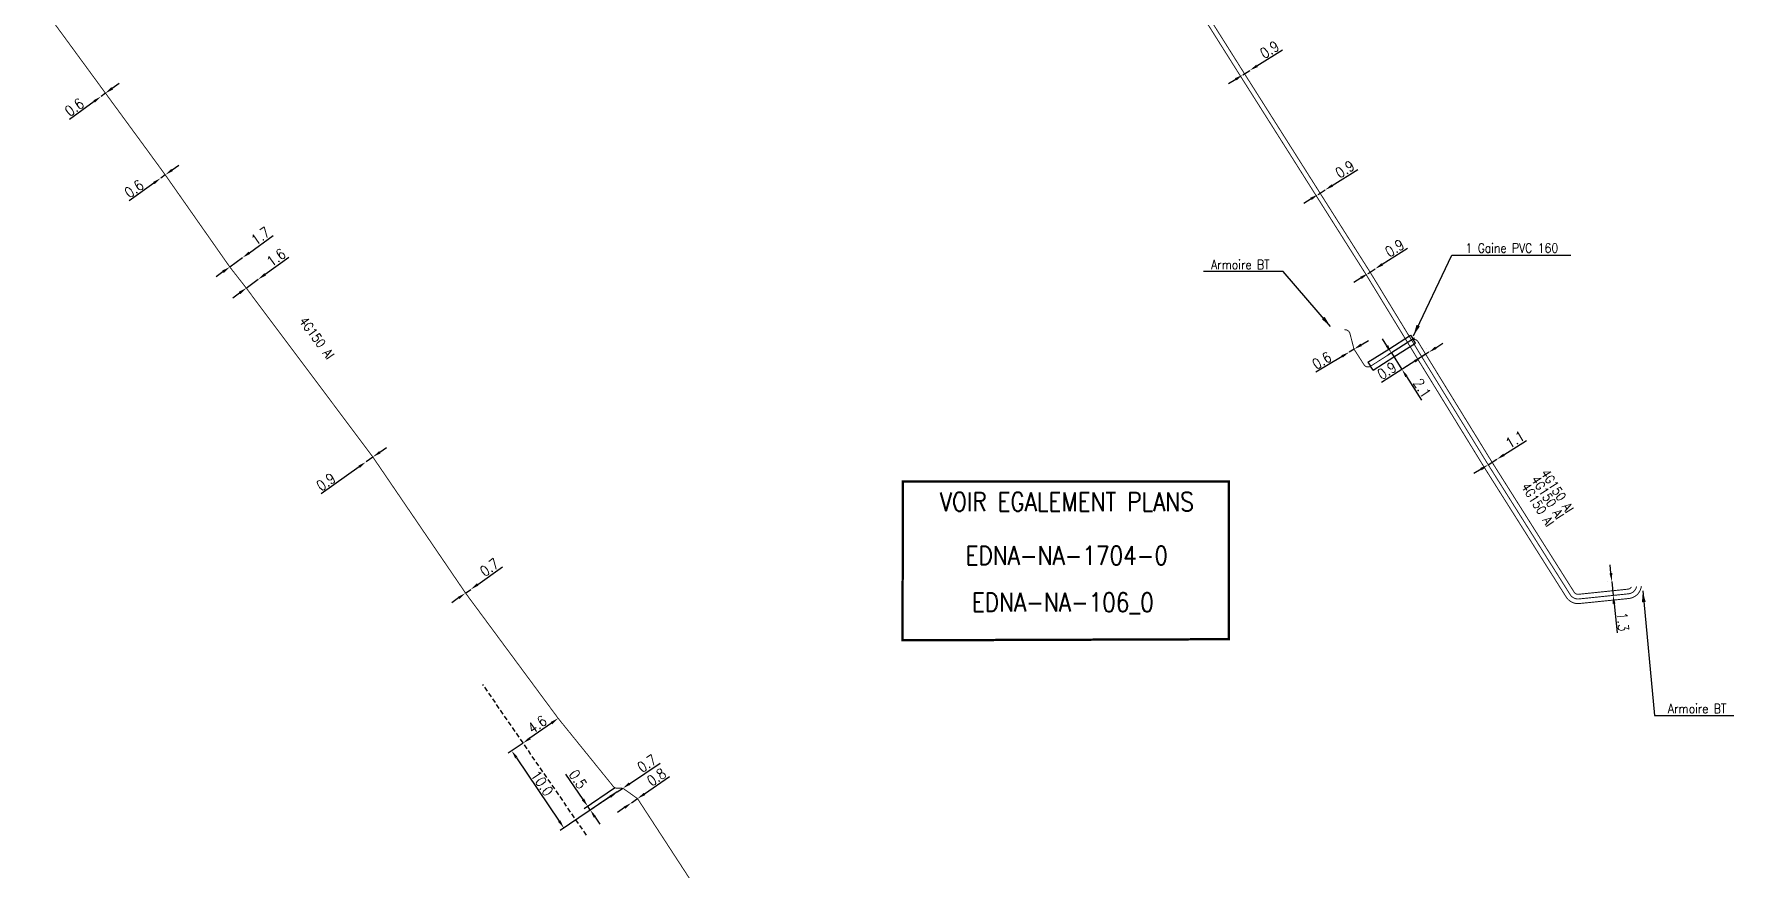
# Model space of a CAD drawing. Header units: millimetres. Extents: x 184011 to 185000, y 128010 to 128993.
# Drawn here: x 184644.4 to 184826.7, y 128191.9 to 128281.6 of the extents above; entities that cross this region are included whole.
import ezdxf
from ezdxf.enums import TextEntityAlignment as Align

# ---------------------------------------------------------------- set-up
doc = ezdxf.new("R2010")
doc.units = ezdxf.units.MM
doc.header["$PDMODE"] = 34
doc.linetypes.add('B_ST_Al', pattern=[2000, 1000, 1000])
doc.linetypes.add('DASHED', pattern=[0.75, 0.5, -0.25])
doc.layers.get('DEFPOINTS').update_dxf_attribs({"linetype": 'CONTINUOUS'})
for name, color, linetype in [('B_100', 3, 'CONTINUOUS'), ('B_110', 1, 'CONTINUOUS'), ('B_400', 7, 'CONTINUOUS'), ('B_930', 7, 'CONTINUOUS')]:
    doc.layers.add(name, color=color, linetype=linetype)
doc.styles.get("Standard").update_dxf_attribs({"font": 'romans.shx', "width": 0.85})
doc.dimstyles.get("Standard").update_dxf_attribs({"dimtxt": 1.5, "dimasz": 1.2, "dimexe": 0.625, "dimexo": 0.625, "dimgap": 0.25, "dimtad": 1, "dimdec": 1, "dimzin": 0, "dimdsep": 46, "dimtxsty": 'Standard', "dimcen": -0.5, "dimadec": 0, "dimazin": 0, "dimtfac": 1, "dimtdec": 1, "dimtmove": 0, "dimatfit": 3, "dimfxl": 0, "dimtolj": 1, "dimtzin": 0, "dimarcsym": 0})

# ---------------------------------------------------------------- blocks, each defined once
blk = doc.blocks.new('*D178')
at = {"layer": 'B_110', "color": 0, "linetype": 'Continuous', "lineweight": -2, "transparency": 16777216}
for p, q in [((184652.06, 128275.21), (184651.58, 128274.86)), ((184652.79, 128275.74), (184653.51, 128276.28)), ((184650.85, 128274.33), (184648.21, 128272.39))]:
    blk.add_line(p, q, dxfattribs=at)
at = {"layer": 'B_110', "color": 0, "linetype": 'Continuous', "transparency": 16777216}
for points in [[(184650.76, 128274.45), (184650.94, 128274.2), (184651.58, 128274.86)], [(184652.7, 128275.86), (184652.88, 128275.62), (184652.06, 128275.21)]]:
    blk.add_solid(points, dxfattribs=at)
at = {"layer": 'DEFPOINTS', "color": 0, "linetype": 'Continuous', "transparency": 16777216}
for p in [(184651.58, 128274.86), (184651.58, 128274.86), (184652.06, 128275.21)]:
    blk.add_point(p, dxfattribs=at)
at = {"layer": 'B_110', "color": 0, "linetype": 'Continuous', "transparency": 16777216, "insert": (184648.72, 128273.7), "char_height": 1.125, "attachment_point": 5, "rotation": 36.209}
blk.add_mtext('\\A1;0.6', dxfattribs=at)
blk = doc.blocks.new('*D179')
at = {"layer": 'B_110', "color": 0, "linetype": 'Continuous', "lineweight": -2, "transparency": 16777216}
for p, q in [((184667.49, 128258.09), (184670.04, 128259.93)), ((184665.39, 128256.56), (184666.76, 128257.56)), ((184664.66, 128256.03), (184663.93, 128255.51))]:
    blk.add_line(p, q, dxfattribs=at)
at = {"layer": 'B_110', "color": 0, "linetype": 'Continuous', "transparency": 16777216}
for points in [[(184667.41, 128258.21), (184667.58, 128257.96), (184666.76, 128257.56)], [(184664.57, 128256.16), (184664.75, 128255.91), (184665.39, 128256.56)]]:
    blk.add_solid(points, dxfattribs=at)
at = {"layer": 'DEFPOINTS', "color": 0, "linetype": 'Continuous', "transparency": 16777216}
for p in [(184665.39, 128256.56), (184666.76, 128257.56), (184666.76, 128257.56)]:
    blk.add_point(p, dxfattribs=at)
at = {"layer": 'B_110', "color": 0, "linetype": 'Continuous', "transparency": 16777216, "insert": (184668.69, 128259.88), "char_height": 1.125, "attachment_point": 5, "rotation": 35.8707}
blk.add_mtext('\\A1;1.7', dxfattribs=at)
blk = doc.blocks.new('*D180')
at = {"layer": 'B_110', "color": 0, "linetype": 'Continuous', "lineweight": -2, "transparency": 16777216}
for p, q in [((184669.18, 128255.77), (184671.71, 128257.62)), ((184667.16, 128254.29), (184668.45, 128255.23)), ((184666.44, 128253.76), (184665.71, 128253.22))]:
    blk.add_line(p, q, dxfattribs=at)
at = {"layer": 'B_110', "color": 0, "linetype": 'Continuous', "transparency": 16777216}
for points in [[(184669.09, 128255.89), (184669.27, 128255.64), (184668.45, 128255.23)], [(184666.35, 128253.88), (184666.52, 128253.63), (184667.16, 128254.29)]]:
    blk.add_solid(points, dxfattribs=at)
at = {"layer": 'DEFPOINTS', "color": 0, "linetype": 'Continuous', "transparency": 16777216}
for p in [(184668.45, 128255.23), (184668.45, 128255.23), (184667.16, 128254.29)]:
    blk.add_point(p, dxfattribs=at)
at = {"layer": 'B_110', "color": 0, "linetype": 'Continuous', "transparency": 16777216, "insert": (184670.36, 128257.56), "char_height": 1.125, "attachment_point": 5, "rotation": 36.2332}
blk.add_mtext('\\A1;1.6', dxfattribs=at)
blk = doc.blocks.new('*D181')
at = {"layer": 'B_110', "color": 0, "linetype": 'Continuous', "lineweight": -2, "transparency": 16777216}
for p, q in [((184681.48, 128236.67), (184682.21, 128237.19)), ((184679.28, 128235.1), (184675.2, 128232.2)), ((184680.74, 128236.15), (184680.01, 128235.63))]:
    blk.add_line(p, q, dxfattribs=at)
at = {"layer": 'B_110', "color": 0, "linetype": 'Continuous', "transparency": 16777216}
for points in [[(184681.39, 128236.79), (184681.56, 128236.55), (184680.74, 128236.15)], [(184679.19, 128235.23), (184679.36, 128234.98), (184680.01, 128235.63)]]:
    blk.add_solid(points, dxfattribs=at)
at = {"layer": 'DEFPOINTS', "color": 0, "linetype": 'Continuous', "transparency": 16777216}
for p in [(184680.01, 128235.63), (184680.01, 128235.63), (184680.74, 128236.15)]:
    blk.add_point(p, dxfattribs=at)
at = {"layer": 'B_110', "color": 0, "linetype": 'Continuous', "transparency": 16777216, "insert": (184675.71, 128233.48), "char_height": 1.125, "attachment_point": 5, "rotation": 35.4728}
blk.add_mtext('\\A1;0.9', dxfattribs=at)
blk = doc.blocks.new('*D182')
at = {"layer": 'B_110', "color": 0, "linetype": 'Continuous', "lineweight": -2, "transparency": 16777216}
for p, q in [((184691.98, 128222.48), (184694.65, 128224.38)), ((184690.68, 128221.55), (184691.25, 128221.95)), ((184689.94, 128221.03), (184689.21, 128220.5))]:
    blk.add_line(p, q, dxfattribs=at)
at = {"layer": 'B_110', "color": 0, "linetype": 'Continuous', "transparency": 16777216}
for points in [[(184691.89, 128222.6), (184692.07, 128222.35), (184691.25, 128221.95)], [(184689.86, 128221.15), (184690.03, 128220.9), (184690.68, 128221.55)]]:
    blk.add_solid(points, dxfattribs=at)
at = {"layer": 'DEFPOINTS', "color": 0, "linetype": 'Continuous', "transparency": 16777216}
for p in [(184691.25, 128221.95), (184691.25, 128221.95), (184690.68, 128221.55)]:
    blk.add_point(p, dxfattribs=at)
at = {"layer": 'B_110', "color": 0, "linetype": 'Continuous', "transparency": 16777216, "insert": (184693.24, 128224.3), "char_height": 1.125, "attachment_point": 5, "rotation": 35.4728}
blk.add_mtext('\\A1;0.7', dxfattribs=at)
blk = doc.blocks.new('*D183')
at = {"layer": 'B_110', "color": 0, "linetype": 'Continuous', "lineweight": -2, "transparency": 16777216}
for p, q in [((184708.27, 128201.09), (184711.54, 128203.31)), ((184706.68, 128200.59), (184706.68, 128200.59)), ((184706.95, 128200.2), (184707.53, 128200.59)), ((184707.26, 128200.98), (184707.26, 128200.98)), ((184706.2, 128199.69), (184705.45, 128199.19))]:
    blk.add_line(p, q, dxfattribs=at)
at = {"layer": 'B_110', "color": 0, "linetype": 'Continuous', "transparency": 16777216}
for points in [[(184706.12, 128199.82), (184706.28, 128199.57), (184706.95, 128200.2)], [(184708.19, 128201.22), (184708.35, 128200.97), (184707.53, 128200.59)]]:
    blk.add_solid(points, dxfattribs=at)
at = {"layer": 'DEFPOINTS', "color": 0, "linetype": 'Continuous', "transparency": 16777216}
for p in [(184706.95, 128200.2), (184706.95, 128200.2), (184707.53, 128200.59)]:
    blk.add_point(p, dxfattribs=at)
at = {"layer": 'B_110', "color": 0, "linetype": 'Continuous', "transparency": 16777216, "insert": (184710.14, 128203.26), "char_height": 1.125, "attachment_point": 5, "rotation": 34.0591}
blk.add_mtext('\\A1;0.7', dxfattribs=at)
blk = doc.blocks.new('*D184')
at = {"layer": 'B_110', "color": 0, "linetype": 'Continuous', "lineweight": -2, "transparency": 16777216}
for p, q in [((184703.28, 128199.41), (184701.44, 128202.12)), ((184706.67, 128200.61), (184703.39, 128198.4)), ((184706.95, 128200.2), (184703.67, 128197.99)), ((184704.06, 128198.25), (184703.78, 128198.66)), ((184704.57, 128197.5), (184705.07, 128196.76))]:
    blk.add_line(p, q, dxfattribs=at)
at = {"layer": 'B_110', "color": 0, "linetype": 'Continuous', "transparency": 16777216}
for points in [[(184703.4, 128199.49), (184703.15, 128199.32), (184703.78, 128198.66)], [(184704.69, 128197.59), (184704.44, 128197.42), (184704.06, 128198.25)]]:
    blk.add_solid(points, dxfattribs=at)
at = {"layer": 'DEFPOINTS', "color": 0, "linetype": 'Continuous', "transparency": 16777216}
for p in [(184706.67, 128200.61), (184706.95, 128200.2), (184704.06, 128198.25)]:
    blk.add_point(p, dxfattribs=at)
at = {"layer": 'B_110', "color": 0, "linetype": 'Continuous', "transparency": 16777216, "insert": (184702.73, 128201.56), "char_height": 1.125, "attachment_point": 5, "rotation": 304.0591}
blk.add_mtext('\\A1;0.5', dxfattribs=at)
blk = doc.blocks.new('*D185')
at = {"layer": 'B_110', "color": 0, "linetype": 'Continuous', "lineweight": -2, "transparency": 16777216}
for p, q in [((184696.86, 128205.45), (184695.24, 128204.35)), ((184696.13, 128203.87), (184700.72, 128197.08)), ((184706.95, 128200.2), (184700.84, 128196.07))]:
    blk.add_line(p, q, dxfattribs=at)
at = {"layer": 'B_110', "color": 0, "linetype": 'Continuous', "transparency": 16777216}
for points in [[(184696.26, 128203.96), (184696.01, 128203.79), (184695.63, 128204.62)], [(184700.85, 128197.16), (184700.6, 128196.99), (184701.23, 128196.33)]]:
    blk.add_solid(points, dxfattribs=at)
at = {"layer": 'DEFPOINTS', "color": 0, "linetype": 'Continuous', "transparency": 16777216}
for p in [(184696.86, 128205.45), (184706.95, 128200.2), (184701.23, 128196.33)]:
    blk.add_point(p, dxfattribs=at)
at = {"layer": 'B_110', "color": 0, "linetype": 'Continuous', "transparency": 16777216, "insert": (184698.89, 128201.13), "char_height": 1.125, "attachment_point": 5, "rotation": 304.0591}
blk.add_mtext('\\A1;10.0', dxfattribs=at)
blk = doc.blocks.new('*D186')
at = {"layer": 'B_110', "color": 0, "linetype": 'Continuous', "lineweight": -2, "transparency": 16777216}
blk.add_line((184699.88, 128207.59), (184697.59, 128205.97), dxfattribs=at)
at = {"layer": 'B_110', "color": 0, "linetype": 'Continuous', "transparency": 16777216}
for points in [[(184699.79, 128207.71), (184699.97, 128207.47), (184700.61, 128208.11)], [(184697.51, 128206.09), (184697.68, 128205.85), (184696.86, 128205.45)]]:
    blk.add_solid(points, dxfattribs=at)
at = {"layer": 'DEFPOINTS', "color": 0, "linetype": 'Continuous', "transparency": 16777216}
for p in [(184700.61, 128208.11), (184696.86, 128205.45), (184696.86, 128205.45)]:
    blk.add_point(p, dxfattribs=at)
at = {"layer": 'B_110', "color": 0, "linetype": 'Continuous', "transparency": 16777216, "insert": (184698.37, 128207.44), "char_height": 1.125, "attachment_point": 5, "rotation": 35.3006}
blk.add_mtext('\\A1;4.6', dxfattribs=at)
blk = doc.blocks.new('*D199')
at = {"layer": 'B_110', "color": 0, "linetype": 'Continuous', "lineweight": -2, "transparency": 16777216}
for p, q in [((184709.87, 128200), (184712.57, 128201.86)), ((184707.73, 128198.52), (184706.99, 128198.01)), ((184708.47, 128199.03), (184709.13, 128199.49))]:
    blk.add_line(p, q, dxfattribs=at)
at = {"layer": 'B_110', "color": 0, "linetype": 'Continuous', "transparency": 16777216}
for points in [[(184709.79, 128200.12), (184709.96, 128199.87), (184709.13, 128199.49)], [(184707.65, 128198.64), (184707.82, 128198.4), (184708.47, 128199.03)]]:
    blk.add_solid(points, dxfattribs=at)
at = {"layer": 'DEFPOINTS', "color": 0, "linetype": 'Continuous', "transparency": 16777216}
for p in [(184708.47, 128199.03), (184708.47, 128199.03), (184709.13, 128199.49)]:
    blk.add_point(p, dxfattribs=at)
at = {"layer": 'B_110', "color": 0, "linetype": 'Continuous', "transparency": 16777216, "insert": (184711.16, 128201.8), "char_height": 1.125, "attachment_point": 5, "rotation": 34.6461}
blk.add_mtext('\\A1;0.8', dxfattribs=at)
blk = doc.blocks.new('*D200')
at = {"layer": 'B_110', "color": 0, "linetype": 'Continuous', "lineweight": -2, "transparency": 16777216}
for p, q in [((184659.2, 128266.97), (184659.93, 128267.5)), ((184657.25, 128265.56), (184654.6, 128263.64)), ((184658.47, 128266.44), (184657.98, 128266.09))]:
    blk.add_line(p, q, dxfattribs=at)
at = {"layer": 'B_110', "color": 0, "linetype": 'Continuous', "transparency": 16777216}
for points in [[(184657.16, 128265.68), (184657.34, 128265.44), (184657.98, 128266.09)], [(184659.11, 128267.09), (184659.28, 128266.85), (184658.47, 128266.44)]]:
    blk.add_solid(points, dxfattribs=at)
at = {"layer": 'DEFPOINTS', "color": 0, "linetype": 'Continuous', "transparency": 16777216}
for p in [(184657.98, 128266.09), (184657.98, 128266.09), (184658.47, 128266.44)]:
    blk.add_point(p, dxfattribs=at)
at = {"layer": 'B_110', "color": 0, "linetype": 'Continuous', "transparency": 16777216, "insert": (184655.12, 128264.95), "char_height": 1.125, "attachment_point": 5, "rotation": 35.8736}
blk.add_mtext('\\A1;0.6', dxfattribs=at)
blk = doc.blocks.new('*D289')
at = {"layer": 'B_100', "color": 0, "linetype": 'Continuous', "lineweight": -2, "transparency": 16777216}
for p, q in [((184813.52, 128223.69), (184813.43, 128224.58)), ((184813.15, 128222.75), (184813.15, 128222.75)), ((184813.62, 128222.79), (184813.77, 128221.3)), ((184813.3, 128221.25), (184813.3, 128221.25)), ((184813.86, 128220.41), (184814.18, 128217.28))]:
    blk.add_line(p, q, dxfattribs=at)
at = {"layer": 'B_100', "color": 0, "linetype": 'Continuous', "transparency": 16777216}
for points in [[(184813.67, 128223.7), (184813.37, 128223.67), (184813.62, 128222.79)], [(184814.01, 128220.42), (184813.71, 128220.39), (184813.77, 128221.3)]]:
    blk.add_solid(points, dxfattribs=at)
at = {"layer": 'DEFPOINTS', "color": 0, "linetype": 'Continuous', "transparency": 16777216}
for p in [(184813.62, 128222.79), (184813.62, 128222.79), (184813.77, 128221.3)]:
    blk.add_point(p, dxfattribs=at)
at = {"layer": 'B_100', "color": 0, "linetype": 'Continuous', "transparency": 16777216, "insert": (184814.81, 128218.47), "char_height": 1.125, "attachment_point": 5, "rotation": 275.8775}
blk.add_mtext('\\A1;1.3', dxfattribs=at)
blk = doc.blocks.new('*D290')
at = {"layer": 'B_100', "color": 0, "linetype": 'Continuous', "lineweight": -2, "transparency": 16777216}
for p, q in [((184792.98, 128247.31), (184792.98, 128247.31)), ((184794, 128247.4), (184793.24, 128246.91)), ((184793.74, 128247.79), (184793.74, 128247.79)), ((184794.75, 128247.88), (184795.51, 128248.37)), ((184792.48, 128246.43), (184788.92, 128244.16))]:
    blk.add_line(p, q, dxfattribs=at)
at = {"layer": 'B_100', "color": 0, "linetype": 'Continuous', "transparency": 16777216}
for points in [[(184794.67, 128248.01), (184794.83, 128247.76), (184794, 128247.4)], [(184792.4, 128246.56), (184792.56, 128246.3), (184793.24, 128246.91)]]:
    blk.add_solid(points, dxfattribs=at)
at = {"layer": 'DEFPOINTS', "color": 0, "linetype": 'Continuous', "transparency": 16777216}
for p in [(184794, 128247.4), (184794, 128247.4), (184793.24, 128246.91)]:
    blk.add_point(p, dxfattribs=at)
at = {"layer": 'B_100', "color": 0, "linetype": 'Continuous', "transparency": 16777216, "insert": (184789.5, 128245.42), "char_height": 1.125, "attachment_point": 5, "rotation": 32.5329}
blk.add_mtext('\\A1;0.9', dxfattribs=at)
blk = doc.blocks.new('*D291')
at = {"layer": 'B_100', "color": 0, "linetype": 'Continuous', "lineweight": -2, "transparency": 16777216}
for p, q in [((184802.05, 128236.39), (184804.48, 128237.92)), ((184799.6, 128234.85), (184798.83, 128234.37)), ((184800.36, 128235.33), (184801.29, 128235.91))]:
    blk.add_line(p, q, dxfattribs=at)
at = {"layer": 'B_100', "color": 0, "linetype": 'Continuous', "transparency": 16777216}
for points in [[(184801.97, 128236.52), (184802.13, 128236.27), (184801.29, 128235.91)], [(184799.52, 128234.98), (184799.68, 128234.72), (184800.36, 128235.33)]]:
    blk.add_solid(points, dxfattribs=at)
at = {"layer": 'DEFPOINTS', "color": 0, "linetype": 'Continuous', "transparency": 16777216}
for p in [(184800.36, 128235.33), (184801.29, 128235.91), (184801.29, 128235.91)]:
    blk.add_point(p, dxfattribs=at)
at = {"layer": 'B_100', "color": 0, "linetype": 'Continuous', "transparency": 16777216, "insert": (184803.24, 128238.03), "char_height": 1.125, "attachment_point": 5, "rotation": 32.2085}
blk.add_mtext('\\A1;1.1', dxfattribs=at)
blk = doc.blocks.new('*D292')
at = {"layer": 'B_100', "color": 0, "linetype": 'Continuous', "lineweight": -2, "transparency": 16777216}
for p, q in [((184783.64, 128265.31), (184786.37, 128267.03)), ((184781.36, 128263.86), (184780.6, 128263.38)), ((184782.12, 128264.34), (184782.88, 128264.83))]:
    blk.add_line(p, q, dxfattribs=at)
at = {"layer": 'B_100', "color": 0, "linetype": 'Continuous', "transparency": 16777216}
for points in [[(184783.56, 128265.43), (184783.72, 128265.18), (184782.88, 128264.83)], [(184781.28, 128263.99), (184781.44, 128263.74), (184782.12, 128264.34)]]:
    blk.add_solid(points, dxfattribs=at)
at = {"layer": 'DEFPOINTS', "color": 0, "linetype": 'Continuous', "transparency": 16777216}
for p in [(184782.12, 128264.34), (184782.88, 128264.83), (184782.88, 128264.83)]:
    blk.add_point(p, dxfattribs=at)
at = {"layer": 'B_100', "color": 0, "linetype": 'Continuous', "transparency": 16777216, "insert": (184784.99, 128267.04), "char_height": 1.125, "attachment_point": 5, "rotation": 32.2966}
blk.add_mtext('\\A1;0.9', dxfattribs=at)
blk = doc.blocks.new('*D293')
at = {"layer": 'B_100', "color": 0, "linetype": 'Continuous', "lineweight": -2, "transparency": 16777216}
for p, q in [((184775.56, 128278.14), (184778.29, 128279.86)), ((184773.28, 128276.69), (184772.52, 128276.21)), ((184774.04, 128277.18), (184774.8, 128277.66))]:
    blk.add_line(p, q, dxfattribs=at)
at = {"layer": 'B_100', "color": 0, "linetype": 'Continuous', "transparency": 16777216}
for points in [[(184775.48, 128278.26), (184775.64, 128278.01), (184774.8, 128277.66)], [(184773.2, 128276.82), (184773.36, 128276.57), (184774.04, 128277.18)]]:
    blk.add_solid(points, dxfattribs=at)
at = {"layer": 'DEFPOINTS', "color": 0, "linetype": 'Continuous', "transparency": 16777216}
for p in [(184774.04, 128277.18), (184774.8, 128277.66), (184774.8, 128277.66)]:
    blk.add_point(p, dxfattribs=at)
at = {"layer": 'B_100', "color": 0, "linetype": 'Continuous', "transparency": 16777216, "insert": (184776.91, 128279.88), "char_height": 1.125, "attachment_point": 5, "rotation": 32.3046}
blk.add_mtext('\\A1;0.9', dxfattribs=at)
blk = doc.blocks.new('*D300')
at = {"layer": 'B_100', "color": 0, "linetype": 'Continuous', "lineweight": -2, "transparency": 16777216}
for p, q in [((184785.97, 128247.73), (184785.46, 128247.42)), ((184786.74, 128248.2), (184787.51, 128248.66)), ((184784.69, 128246.95), (184781.89, 128245.25))]:
    blk.add_line(p, q, dxfattribs=at)
at = {"layer": 'B_100', "color": 0, "linetype": 'Continuous', "transparency": 16777216}
for points in [[(184784.61, 128247.08), (184784.77, 128246.83), (184785.46, 128247.42)], [(184786.67, 128248.33), (184786.82, 128248.07), (184785.97, 128247.73)]]:
    blk.add_solid(points, dxfattribs=at)
at = {"layer": 'DEFPOINTS', "color": 0, "linetype": 'Continuous', "transparency": 16777216}
for p in [(184785.46, 128247.42), (184785.46, 128247.42), (184785.97, 128247.73)]:
    blk.add_point(p, dxfattribs=at)
at = {"layer": 'B_100', "color": 0, "linetype": 'Continuous', "transparency": 16777216, "insert": (184782.52, 128246.51), "char_height": 1.125, "attachment_point": 5, "rotation": 31.2368}
blk.add_mtext('\\A1;0.6', dxfattribs=at)
blk = doc.blocks.new('*D301')
at = {"layer": 'B_100', "color": 0, "linetype": 'Continuous', "lineweight": -2, "transparency": 16777216}
for p, q in [((184789.5, 128248.09), (184789.02, 128248.85)), ((184792.46, 128248.91), (184789.59, 128247.08)), ((184789.98, 128247.33), (184791.11, 128245.56)), ((184793.6, 128247.15), (184790.72, 128245.31)), ((184791.6, 128244.8), (184793.21, 128242.27))]:
    blk.add_line(p, q, dxfattribs=at)
at = {"layer": 'B_100', "color": 0, "linetype": 'Continuous', "transparency": 16777216}
for points in [[(184789.63, 128248.17), (184789.37, 128248.01), (184789.98, 128247.33)], [(184791.72, 128244.88), (184791.47, 128244.72), (184791.11, 128245.56)]]:
    blk.add_solid(points, dxfattribs=at)
at = {"layer": 'DEFPOINTS', "color": 0, "linetype": 'Continuous', "transparency": 16777216}
for p in [(184792.86, 128249.16), (184794, 128247.4), (184791.11, 128245.56)]:
    blk.add_point(p, dxfattribs=at)
at = {"layer": 'B_100', "color": 0, "linetype": 'Continuous', "transparency": 16777216, "insert": (184793.28, 128243.56), "char_height": 1.125, "attachment_point": 5, "rotation": 302.5329}
blk.add_mtext('\\A1;2.1', dxfattribs=at)
blk = doc.blocks.new('*D302')
at = {"layer": 'B_100', "color": 0, "linetype": 'Continuous', "lineweight": -2, "transparency": 16777216}
for p, q in [((184788.99, 128256.84), (184791.72, 128258.58)), ((184787.48, 128255.87), (184788.23, 128256.35)), ((184786.72, 128255.39), (184785.96, 128254.9))]:
    blk.add_line(p, q, dxfattribs=at)
at = {"layer": 'B_100', "color": 0, "linetype": 'Continuous', "transparency": 16777216}
for points in [[(184788.91, 128256.96), (184789.07, 128256.71), (184788.23, 128256.35)], [(184786.64, 128255.51), (184786.8, 128255.26), (184787.48, 128255.87)]]:
    blk.add_solid(points, dxfattribs=at)
at = {"layer": 'DEFPOINTS', "color": 0, "linetype": 'Continuous', "transparency": 16777216}
for p in [(184788.23, 128256.35), (184788.23, 128256.35), (184787.48, 128255.87)]:
    blk.add_point(p, dxfattribs=at)
at = {"layer": 'B_100', "color": 0, "linetype": 'Continuous', "transparency": 16777216, "insert": (184790.33, 128258.58), "char_height": 1.125, "attachment_point": 5, "rotation": 32.5236}
blk.add_mtext('\\A1;0.9', dxfattribs=at)

msp = doc.modelspace()

# ---------------------------------------------------------------- linework, layer by layer
at = {"layer": 'B_100', "linetype": 'B_ST_Al', "const_width": 0.1}
msp.add_lwpolyline([(184816.28, 128222.26, -0.327427), (184815.4, 128221.47), (184813.77, 128221.3), (184810.1, 128220.92, -0.284995), (184809.15, 128221.39), (184800.36, 128235.33), (184793.24, 128246.91), (184787.69, 128256.01), (184782.33, 128264.48), (184774.23, 128277.29), (184767, 128288.77, -0.077524)], format="xyb", dxfattribs=at)
at = {"layer": 'B_100', "linetype": 'B_ST_Al', "const_width": 0.1, "flags": 128}
msp.add_lwpolyline([(184815.72, 128222.21, -0.235311), (184815.35, 128221.97), (184813.72, 128221.8), (184810.05, 128221.42, -0.284995), (184809.58, 128221.65), (184800.78, 128235.59), (184793.66, 128247.18), (184792.83, 128248.54, 0.305615), (184792.32, 128248.77, 0.101089), (184792.13, 128248.7), (184789.98, 128247.33), (184787.74, 128245.9, -0.413105), (184787.05, 128246.05), (184786.02, 128247.66, -0.07984), (184785.95, 128247.81), (184785.53, 128249.43, 0.350658), (184784.94, 128249.82), (184784.94, 128249.82)], format="xyb", dxfattribs=at)
at = {"layer": 'B_110', "linetype": 'B_ST_Al', "const_width": 0.1}
for points in [[(184766.61, 128288.45), (184773.8, 128277.03), (184781.91, 128264.21), (184787.27, 128255.73), (184792.82, 128246.64), (184799.93, 128235.06), (184808.73, 128221.12, 0.284995), (184810.15, 128220.43), (184813.82, 128220.8), (184815.45, 128220.97, 0.356031), (184816.79, 128222.32)], [(184644.44, 128285.62), (184647.66, 128281.22), (184652.06, 128275.21), (184654.71, 128271.59), (184656.76, 128268.79), (184656.76, 128268.79), (184658.47, 128266.44), (184665.39, 128256.56), (184667.16, 128254.29), (184680.74, 128236.15), (184690.68, 128221.55), (184700.61, 128208.11), (184706.52, 128200.8, 0.226703), (184706.9, 128200.61), (184707.38, 128200.61, -0.155699), (184707.67, 128200.52), (184709.05, 128199.54, -0.094361), (184709.18, 128199.4), (184717.82, 128186.12)]]:
    msp.add_lwpolyline(points, format="xyb", dxfattribs=at)
at = {"layer": 'B_110', "color": 7, "linetype": 'DASHED', "flags": 128}
msp.add_lwpolyline([(184703.65, 128195.58), (184698.21, 128203.48), (184692.53, 128211.75)], dxfattribs=at)
at = {"layer": 'B_400', "color": 7, "linetype": 'CONTINUOUS'}
for p, q in [((184789.71, 128247.75), (184792.03, 128249.23)), ((184792.03, 128249.23), (184792.3, 128248.81)), ((184787.47, 128246.32), (184789.71, 128247.75)), ((184790.25, 128246.91), (184792.57, 128248.38)), ((184792.57, 128248.38), (184792.3, 128248.81)), ((184787.47, 128246.32), (184787.74, 128245.9)), ((184788.01, 128245.48), (184787.74, 128245.9)), ((184788.01, 128245.48), (184790.25, 128246.91))]:
    msp.add_line(p, q, dxfattribs=at)
at = {"layer": 'B_930', "const_width": 0.25}
msp.add_lwpolyline([(184737.58, 128233.53), (184772.54, 128233.53), (184772.54, 128216.6), (184737.55, 128216.48)], close=True, dxfattribs=at)

# ---------------------------------------------------------------- texts
at = {"layer": 'B_100', "linetype": 'B_ST_Al', "width": 0.85}
for p in [(184807.78, 128232.5), (184806.74, 128231.82)]:
    msp.add_text('4G150 Al', height=1, rotation=302.2482, dxfattribs=at).set_placement(p, align=Align.MIDDLE)
at = {"layer": 'B_100', "linetype": 'Continuous', "char_height": 1}
for insert, attachment_point in [((184776.91, 128256.81), 6), ((184819.64, 128209.15), 4)]:
    msp.add_mtext('Armoire BT', dxfattribs=dict(at, insert=insert, attachment_point=attachment_point))
at = {"layer": 'B_110', "linetype": 'Continuous', "width": 0.85}
msp.add_text('4G150 Al', height=1, rotation=306.1173, dxfattribs=at).set_placement((184674.72, 128248.94), align=Align.MIDDLE)
at = {"layer": 'B_110', "linetype": 'B_ST_Al', "width": 0.85}
msp.add_text('4G150 Al', height=1, rotation=302.2484, dxfattribs=at).set_placement((184805.68, 128231.05), align=Align.MIDDLE)
at = {"layer": 'B_400', "insert": (184797.92, 128258.59), "char_height": 1, "attachment_point": 4}
msp.add_mtext('1 Gaine PVC 160 ', dxfattribs=at)
at = {"layer": 'B_930', "width": 0.85}
for s, p in [('VOIR EGALEMENT PLANS', (184755.16, 128230.36)), ('EDNA-NA-1704-0', (184755.16, 128224.59)), ('EDNA-NA-106_0', (184754.74, 128219.56))]:
    msp.add_text(s, height=2, dxfattribs=at).set_placement(p, align=Align.CENTER)

# ---------------------------------------------------------------- dimensions: what is measured, and where the dimension line sits
at = {"layer": 'B_100', "linetype": 'Continuous'}
for base, p1, p2, angle, picture, middle in [((184774.8, 128277.66), (184774.04, 128277.18), (184774.8, 128277.66), 212.3046, '*D293', (184777.31, 128279.24)), ((184782.88, 128264.83), (184782.12, 128264.34), (184782.88, 128264.83), 212.2966, '*D292', (184785.39, 128266.41)), ((184788.23, 128256.35), (184787.48, 128255.87), (184788.23, 128256.35), 212.5236, '*D302', (184790.74, 128257.95)), ((184791.11, 128245.56), (184792.86, 128249.16), (184794, 128247.4), 122.5329, '*D301', (184792.65, 128243.15)), ((184785.46, 128247.42), (184785.97, 128247.73), (184785.46, 128247.42), 31.2368, '*D300', (184782.9, 128245.87)), ((184794, 128247.4), (184793.24, 128246.91), (184794, 128247.4), 212.5329, '*D290', (184789.9, 128244.79)), ((184801.29, 128235.91), (184800.36, 128235.33), (184801.29, 128235.91), 212.2085, '*D291', (184803.64, 128237.4))]:
    dim = msp.add_linear_dim(base=base, p1=p1, p2=p2, angle=angle, dimstyle='Standard', override={"dimscale": 0.75}, dxfattribs=at)
    dim.commit()
    dim.dimension.update_dxf_attribs({"geometry": picture, "text_midpoint": middle, "dimtype": 160})
dim = msp.add_linear_dim(base=(184813.62, 128222.79), p1=(184813.77, 128221.3), p2=(184813.62, 128222.79), angle=275.8775, text='1.3', dimstyle='Standard', override={"dimscale": 0.75}, dxfattribs=at)
dim.commit()
dim.dimension.update_dxf_attribs({"geometry": '*D289', "text_midpoint": (184814.07, 128218.4), "dimtype": 160})
at = {"layer": 'B_110', "linetype": 'Continuous'}
for base, p1, p2, angle, override, picture, middle in [((184651.58, 128274.86), (184652.06, 128275.21), (184651.58, 128274.86), 36.209, {"dimscale": 0.75}, '*D178', (184649.17, 128273.09)), ((184657.98, 128266.09), (184658.47, 128266.44), (184657.98, 128266.09), 35.8736, {"dimscale": 0.75}, '*D200', (184655.56, 128264.34)), ((184666.76, 128257.56), (184665.39, 128256.56), (184666.76, 128257.56), 215.8707, {"dimscale": 0.75}, '*D179', (184669.13, 128259.27)), ((184668.45, 128255.23), (184667.16, 128254.29), (184668.45, 128255.23), 216.2332, {"dimscale": 0.75}, '*D180', (184670.81, 128256.96)), ((184680.01, 128235.63), (184680.74, 128236.15), (184680.01, 128235.63), 35.4728, {"dimscale": 0.75}, '*D181', (184676.15, 128232.87)), ((184691.25, 128221.95), (184690.68, 128221.55), (184691.25, 128221.95), 215.4728, {"dimscale": 0.75}, '*D182', (184693.68, 128223.69)), ((184696.86, 128205.45), (184700.61, 128208.11), (184696.86, 128205.45), 35.3006, {"dimscale": 0.75}, '*D186', (184698.81, 128206.83)), ((184701.23, 128196.33), (184696.86, 128205.45), (184706.95, 128200.2), 124.0591, {"dimscale": 0.75, "dimexo": 0}, '*D185', (184698.27, 128200.71)), ((184706.95, 128200.2), (184707.53, 128200.59), (184706.95, 128200.2), 34.0591, {"dimscale": 0.75}, '*D183', (184710.56, 128202.64)), ((184704.06, 128198.25), (184706.67, 128200.61), (184706.95, 128200.2), 124.0591, {"dimscale": 0.75, "dimexo": 0}, '*D184', (184702.11, 128201.14)), ((184708.47, 128199.03), (184709.13, 128199.49), (184708.47, 128199.03), 34.6461, {"dimscale": 0.75}, '*D199', (184711.59, 128201.19))]:
    dim = msp.add_linear_dim(base=base, p1=p1, p2=p2, angle=angle, dimstyle='Standard', override=override, dxfattribs=at)
    dim.commit()
    dim.dimension.update_dxf_attribs({"geometry": picture, "text_midpoint": middle, "dimtype": 160})

# ---------------------------------------------------------------- leaders
at = {"layer": 'B_100', "linetype": 'Continuous', "annotation_type": 0, "has_hookline": 1, "text_width": 7.08}
for points, hookline_direction in [([(184783.45, 128250.17), (184778.36, 128256.06), (184777.16, 128256.06)], 1), ([(184816.94, 128221.78), (184818.19, 128208.4), (184819.39, 128208.4)], 0)]:
    msp.add_leader(points, dimstyle='Standard', dxfattribs=dict(at, hookline_direction=hookline_direction))
at = {"layer": 'B_400', "annotation_type": 0, "has_hookline": 1, "hookline_direction": 0, "text_width": 11.29}
msp.add_leader([(184792.34, 128249.18), (184796.47, 128257.84), (184797.67, 128257.84)], dimstyle='Standard', dxfattribs=at)

doc.saveas('drawing.dxf')
